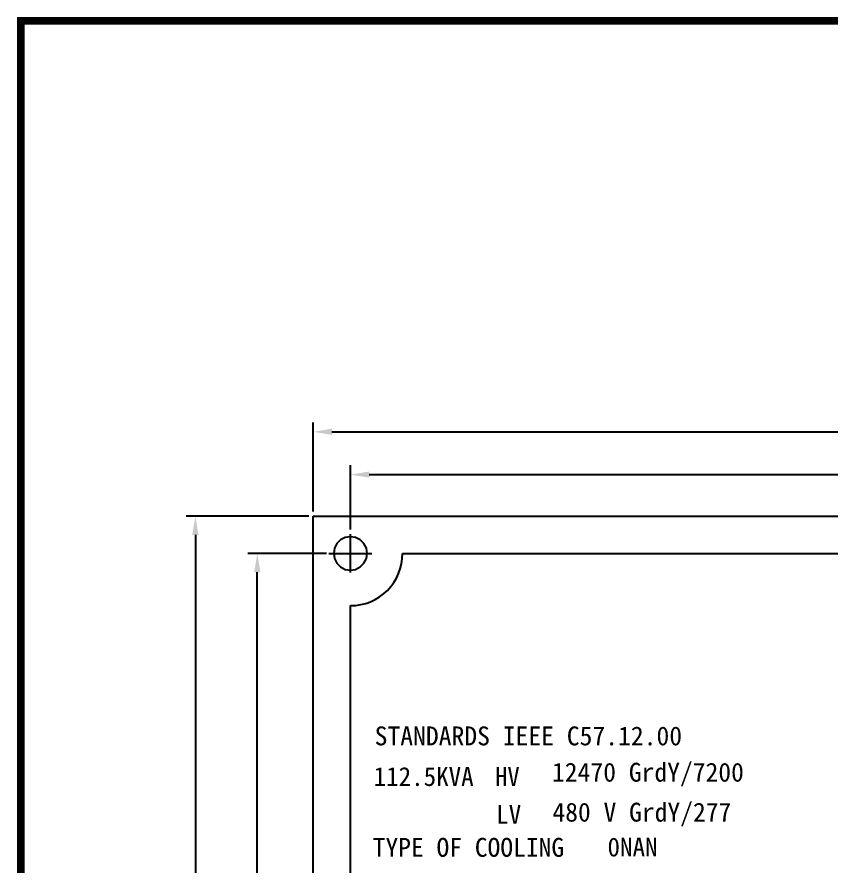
# Model space of a CAD drawing. Header units: millimetres. Extents: x 237080 to 246815, y -181726 to -175279.
# Drawn here: x 246596.3 to 246705.5, y -180992.8 to -180879 of the extents above; entities that cross this region are included whole.
import ezdxf

# ---------------------------------------------------------------- set-up
doc = ezdxf.new("R2010")
doc.units = ezdxf.units.MM
doc.header["$LTSCALE"] = 13
for name, color, linetype in [('1', 4, 'Continuous'), ('2', 3, 'Continuous'), ('PDF_Geometry', 7, 'Continuous')]:
    doc.layers.add(name, color=color, linetype=linetype)
doc.styles.add('PDF FangSong', font='simfang.ttf')
doc.styles.get("Standard").update_dxf_attribs({"font": 'gbenor.shx', "bigfont": 'gbcbig.shx'})
doc.dimstyles.new('ISO-25', dxfattribs={"dimtxt": 2.5, "dimasz": 2.5, "dimexe": 1.25, "dimexo": 0.625, "dimtad": 1, "dimtxsty": 'Standard', "dimcen": 2.5, "dimadec": 0, "dimazin": 0, "dimtfac": 1, "dimtmove": 0, "dimatfit": 3, "dimfxl": 1, "dimarcsym": 0})

# ---------------------------------------------------------------- blocks, each defined once
blk = doc.blocks.new('*D256')
at = {"layer": '2', "color": 0, "linetype": 'Continuous', "lineweight": -2}
for p, q in [((246641.01, -180947.72), (246641.01, -180939.09)), ((246780.98, -180947.72), (246780.98, -180939.09)), ((246643.51, -180940.34), (246778.48, -180940.34))]:
    blk.add_line(p, q, dxfattribs=at)
at = {"layer": '2', "color": 0, "linetype": 'Continuous'}
for points in [[(246643.51, -180939.92), (246643.51, -180940.75), (246641.01, -180940.34)], [(246778.48, -180939.92), (246778.48, -180940.75), (246780.98, -180940.34)]]:
    blk.add_solid(points, dxfattribs=at)
at = {"layer": 'Defpoints', "color": 0, "linetype": 'Continuous'}
for p in [(246780.98, -180940.34), (246641.01, -180948.34), (246780.98, -180948.34)]:
    blk.add_point(p, dxfattribs=at)
at = {"layer": '2', "color": 0, "linetype": 'Continuous', "insert": (246710.99, -180938.46), "char_height": 2.5, "attachment_point": 5}
blk.add_mtext('140', dxfattribs=at)
blk = doc.blocks.new('*D257')
at = {"layer": '2', "color": 0, "linetype": 'Continuous', "lineweight": -2}
for p, q in [((246636.01, -180945.3), (246636.01, -180933.35)), ((246786.03, -180945.3), (246786.03, -180933.35)), ((246638.51, -180934.6), (246783.53, -180934.6))]:
    blk.add_line(p, q, dxfattribs=at)
at = {"layer": '2', "color": 0, "linetype": 'Continuous'}
for points in [[(246638.51, -180934.18), (246638.51, -180935.01), (246636.01, -180934.6)], [(246783.53, -180934.18), (246783.53, -180935.01), (246786.03, -180934.6)]]:
    blk.add_solid(points, dxfattribs=at)
at = {"layer": 'Defpoints', "color": 0, "linetype": 'Continuous'}
for p in [(246786.03, -180934.6), (246636.01, -180945.93), (246786.03, -180945.93)]:
    blk.add_point(p, dxfattribs=at)
at = {"layer": '2', "color": 0, "linetype": 'Continuous', "insert": (246711.02, -180932.72), "char_height": 2.5, "attachment_point": 5}
blk.add_mtext('150', dxfattribs=at)
blk = doc.blocks.new('*D258')
at = {"layer": '2', "color": 0, "linetype": 'Continuous', "lineweight": -2}
for p, q in [((246637.8, -180950.93), (246627.25, -180950.93)), ((246628.5, -181113.44), (246628.5, -180953.43)), ((246637.8, -181115.94), (246627.25, -181115.94))]:
    blk.add_line(p, q, dxfattribs=at)
at = {"layer": '2', "color": 0, "linetype": 'Continuous'}
for points in [[(246628.08, -180953.43), (246628.92, -180953.43), (246628.5, -180950.93)], [(246628.08, -181113.44), (246628.92, -181113.44), (246628.5, -181115.94)]]:
    blk.add_solid(points, dxfattribs=at)
at = {"layer": 'Defpoints', "color": 0, "linetype": 'Continuous'}
for p in [(246628.5, -180950.93), (246638.43, -180950.93), (246638.43, -181115.94)]:
    blk.add_point(p, dxfattribs=at)
at = {"layer": '2', "color": 0, "linetype": 'Continuous', "insert": (246626.63, -181033.44), "char_height": 2.5, "attachment_point": 5, "rotation": 90}
blk.add_mtext('165', dxfattribs=at)
blk = doc.blocks.new('*D259')
at = {"layer": '2', "color": 0, "linetype": 'Continuous', "lineweight": -2}
for p, q in [((246635.39, -180945.93), (246618.94, -180945.93)), ((246620.19, -180948.43), (246620.19, -181118.44)), ((246635.39, -181120.94), (246618.94, -181120.94))]:
    blk.add_line(p, q, dxfattribs=at)
at = {"layer": '2', "color": 0, "linetype": 'Continuous'}
for points in [[(246619.77, -180948.43), (246620.61, -180948.43), (246620.19, -180945.93)], [(246619.77, -181118.44), (246620.61, -181118.44), (246620.19, -181120.94)]]:
    blk.add_solid(points, dxfattribs=at)
at = {"layer": 'Defpoints', "color": 0, "linetype": 'Continuous'}
for p in [(246636.01, -180945.93), (246620.19, -181120.94), (246636.01, -181120.94)]:
    blk.add_point(p, dxfattribs=at)
at = {"layer": '2', "color": 0, "linetype": 'Continuous', "insert": (246618.31, -181033.43), "char_height": 2.5, "attachment_point": 5, "rotation": 90}
blk.add_mtext('175', dxfattribs=at)

msp = doc.modelspace()

# ---------------------------------------------------------------- linework, layer by layer
at = {"layer": '1', "color": 0, "linetype": 'Continuous'}
msp.add_line((246596.785, -181228.508), (246596.785, -180879.488), dxfattribs=at)
at = {"layer": '1', "const_width": 1.05}
msp.add_lwpolyline([(246596.785, -180879.488), (246814.135, -180879.488), (246814.135, -181228.508), (246596.785, -181228.508), (246596.785, -180879.488), (246814.135, -180879.488)], dxfattribs=at)
at = {"layer": 'PDF_Geometry', "lineweight": 25}
for points in [[(246636.011, -180945.927), (246786.032, -180945.927), (246786.032, -181120.943), (246636.011, -181120.943), (246636.011, -180945.927)], [(246643.256, -180950.926), (246643.144, -180950.196), (246642.807, -180949.578), (246642.301, -180949.073), (246641.683, -180948.792), (246641.009, -180948.68), (246640.279, -180948.792), (246639.661, -180949.073), (246639.156, -180949.578), (246638.875, -180950.196), (246638.763, -180950.926), (246638.875, -180951.6), (246639.156, -180952.218), (246639.661, -180952.724), (246640.279, -180953.061), (246641.009, -180953.173), (246641.683, -180953.061), (246642.301, -180952.724), (246642.807, -180952.218), (246643.144, -180951.6), (246643.256, -180950.926)], [(246641.009, -180953.454), (246641.009, -180948.343)], [(246638.089, -180950.926), (246643.874, -180950.926)], [(246638.426, -180950.926), (246643.537, -180950.926)], [(246647.974, -180950.926), (246774.012, -180950.926)], [(246641.009, -181108.923), (246641.009, -180957.891)]]:
    msp.add_lwpolyline(points, dxfattribs=at)
msp.add_arc((246641.043, -180950.981), 6.925, 269.71884, 0.45049, dxfattribs=at)

# ---------------------------------------------------------------- texts
at = {"layer": '2', "linetype": 'Continuous', "char_height": 2.53409, "attachment_point": 7, "style": 'PDF FangSong'}
for s, insert in [('\\W0.996897;STANDARDS IEEE C57.12.00', (246644.239, -180976.69)), ('{\\W0.9983;12470 \\W0.9944;GrdY/7200}', (246668.016, -180982.135)), ('{\\W0.9728;112.5KVA}', (246644.105, -180982.135)), ('\\W0.950748;HV', (246660.413, -180982.106)), ('\\W0.979087;LV', (246660.529, -180987.159)), ('{\\W0.9944;480 V GrdY/277}', (246668.088, -180987.492)), ('\\W0.993250;TYPE OF COOLING', (246643.978, -180991.634)), ('{\\W0.9759;0NAN}', (246675.473, -180991.59))]:
    msp.add_mtext(s, dxfattribs=dict(at, insert=insert))

# ---------------------------------------------------------------- dimensions: what is measured, and where the dimension line sits
at = {"layer": '2', "linetype": 'Continuous'}
for base, p1, p2, picture, middle in [((246786.032, -180934.597), (246636.011, -180945.927), (246786.032, -180945.927), '*D257', (246711.021, -180932.722)), ((246780.977, -180940.336), (246641.009, -180948.343), (246780.977, -180948.343), '*D256', (246710.993, -180938.461))]:
    dim = msp.add_linear_dim(base=base, p1=p1, p2=p2, dimstyle='ISO-25', override={"dimdec": 0}, dxfattribs=at)
    dim.commit()
    dim.dimension.update_dxf_attribs({"geometry": picture, "text_midpoint": middle})
for base, p1, p2, picture, middle in [((246620.189, -181120.943), (246636.011, -180945.927), (246636.011, -181120.943), '*D259', (246618.314, -181033.435)), ((246628.5, -180950.926), (246638.426, -181115.944), (246638.426, -180950.926), '*D258', (246626.625, -181033.435))]:
    dim = msp.add_linear_dim(base=base, p1=p1, p2=p2, angle=90, dimstyle='ISO-25', override={"dimdec": 0}, dxfattribs=at)
    dim.commit()
    dim.dimension.update_dxf_attribs({"geometry": picture, "text_midpoint": middle})

doc.saveas('drawing.dxf')
